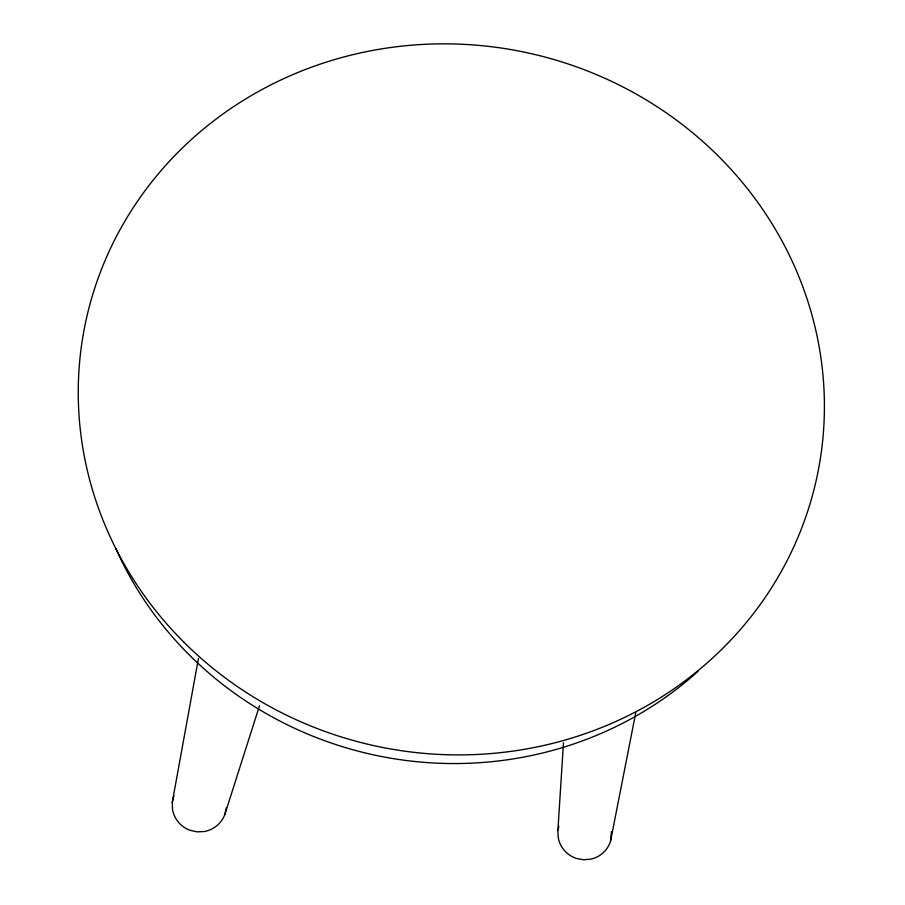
<?xml version="1.0" encoding="UTF-8"?>
<svg xmlns="http://www.w3.org/2000/svg" width="905" height="905" viewBox="0 0 905 905"><rect width="100%" height="100%" fill="white"/><g stroke="black" fill="none" stroke-linecap="round" stroke-linejoin="round"><path stroke-width="1.36" d="M563.464 742.847L557.819 831.661L558.396 838.596A26.686 26.098 29.1 0 0 576.598 858.483L583.567 859.75L590.626 859.196A27.535 26.924 29 0 0 610.536 841.22L635.763 712.744M610.536 841.231L611.475 831.593M259.497 705.776L224.859 814.409A26.799 26.324 -11.6 0 1 203.998 831.571L196.871 831.831L189.914 830.258A27.659 27.173 -11.4 0 1 172.504 809.455L172.255 802.452L198.467 658.354M558.068 830.304L558.826 826.208M224.859 814.409L226.386 807.599M172.255 802.452L173.862 795.631M697.97 671.352A361.389 344.036 11.1 0 1 115.863 548.6M183.681 641.984A373.765 354.805 11.1 0 0 810.247 503.123A373.765 354.805 11.1 0 0 360.066 52.999A373.765 354.805 11.1 0 0 183.681 641.984"/></g></svg>
